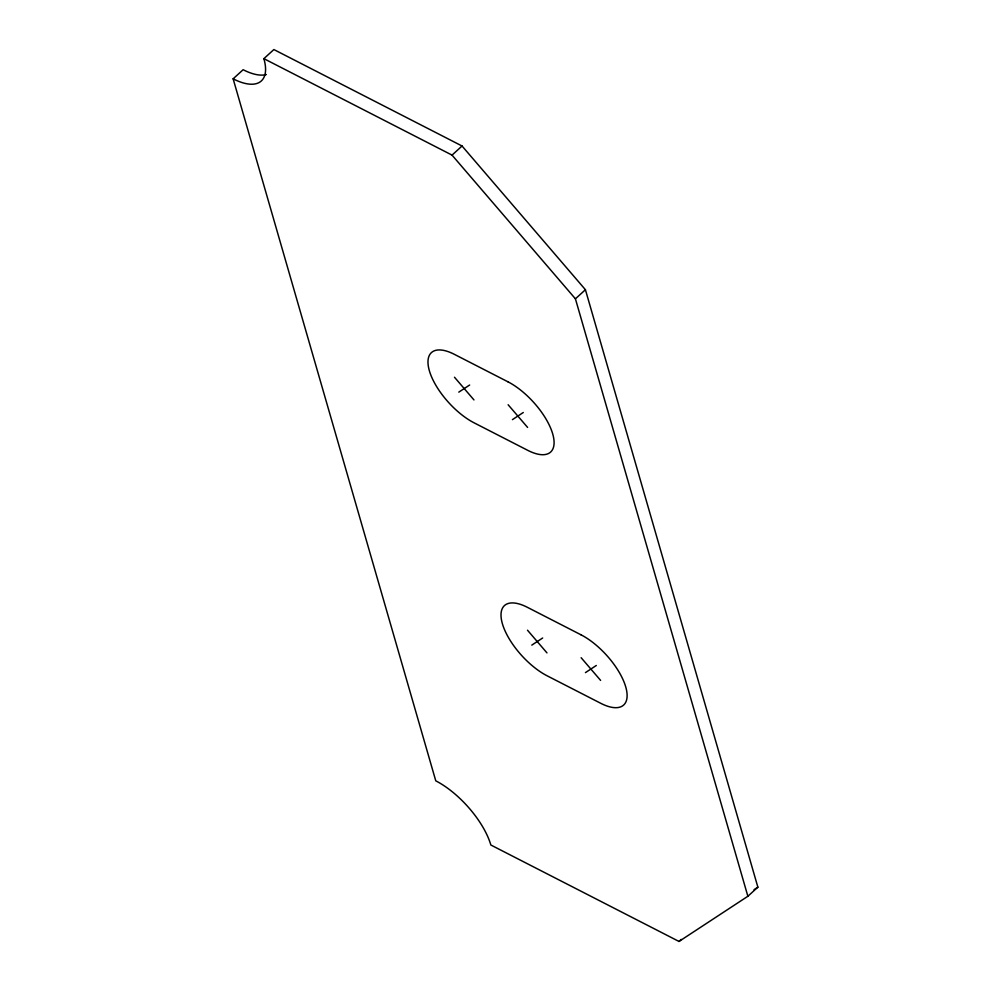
<?xml version="1.0" encoding="UTF-8"?>
<svg xmlns="http://www.w3.org/2000/svg" width="991" height="991" viewBox="0 0 991 991"><rect width="100%" height="100%" fill="white"/><g stroke="black" fill="none" stroke-linecap="round" stroke-linejoin="round"><path stroke-width="1.49" d="M233.133 78.822A59.906 25.729 47.7 0 0 263.879 58.655L273.875 49.55L462.041 145.999L585.421 289.719L757.867 887.168L747.871 896.273L679.008 941.45L490.842 845.001A59.906 25.729 47.7 0 0 435.767 780.834L233.133 78.822L243.129 69.717A59.906 25.729 47.7 0 0 266.319 74.523M263.879 58.655L452.045 155.116L462.041 145.999M747.871 896.273L575.424 298.824L585.421 289.719M679.008 941.45L681.226 939.431M458.783 392.139L469.647 385.016M512.421 419.639L523.285 412.504M531.808 645.116L542.672 637.993M585.446 672.616L596.309 665.481M754.04 889.683L757.867 887.168M452.045 155.116L575.424 298.824M508.123 404.737L527.596 427.418M454.485 377.237L473.958 399.918M581.135 657.714L600.608 680.396M527.497 630.214L546.97 652.896M507.974 381.82L454.336 354.32A48.67 20.91 47.7 0 0 429.351 370.708A48.67 20.91 47.7 0 0 474.107 422.835L527.745 450.335A48.67 20.91 47.7 0 0 552.718 433.947A48.67 20.91 47.7 0 0 507.974 381.82M580.986 634.797L527.348 607.297A48.67 20.91 47.7 0 0 502.375 623.686A48.67 20.91 47.7 0 0 547.131 675.812L600.769 703.313A48.67 20.91 47.7 0 0 625.742 686.924A48.67 20.91 47.7 0 0 580.986 634.797"/></g></svg>
